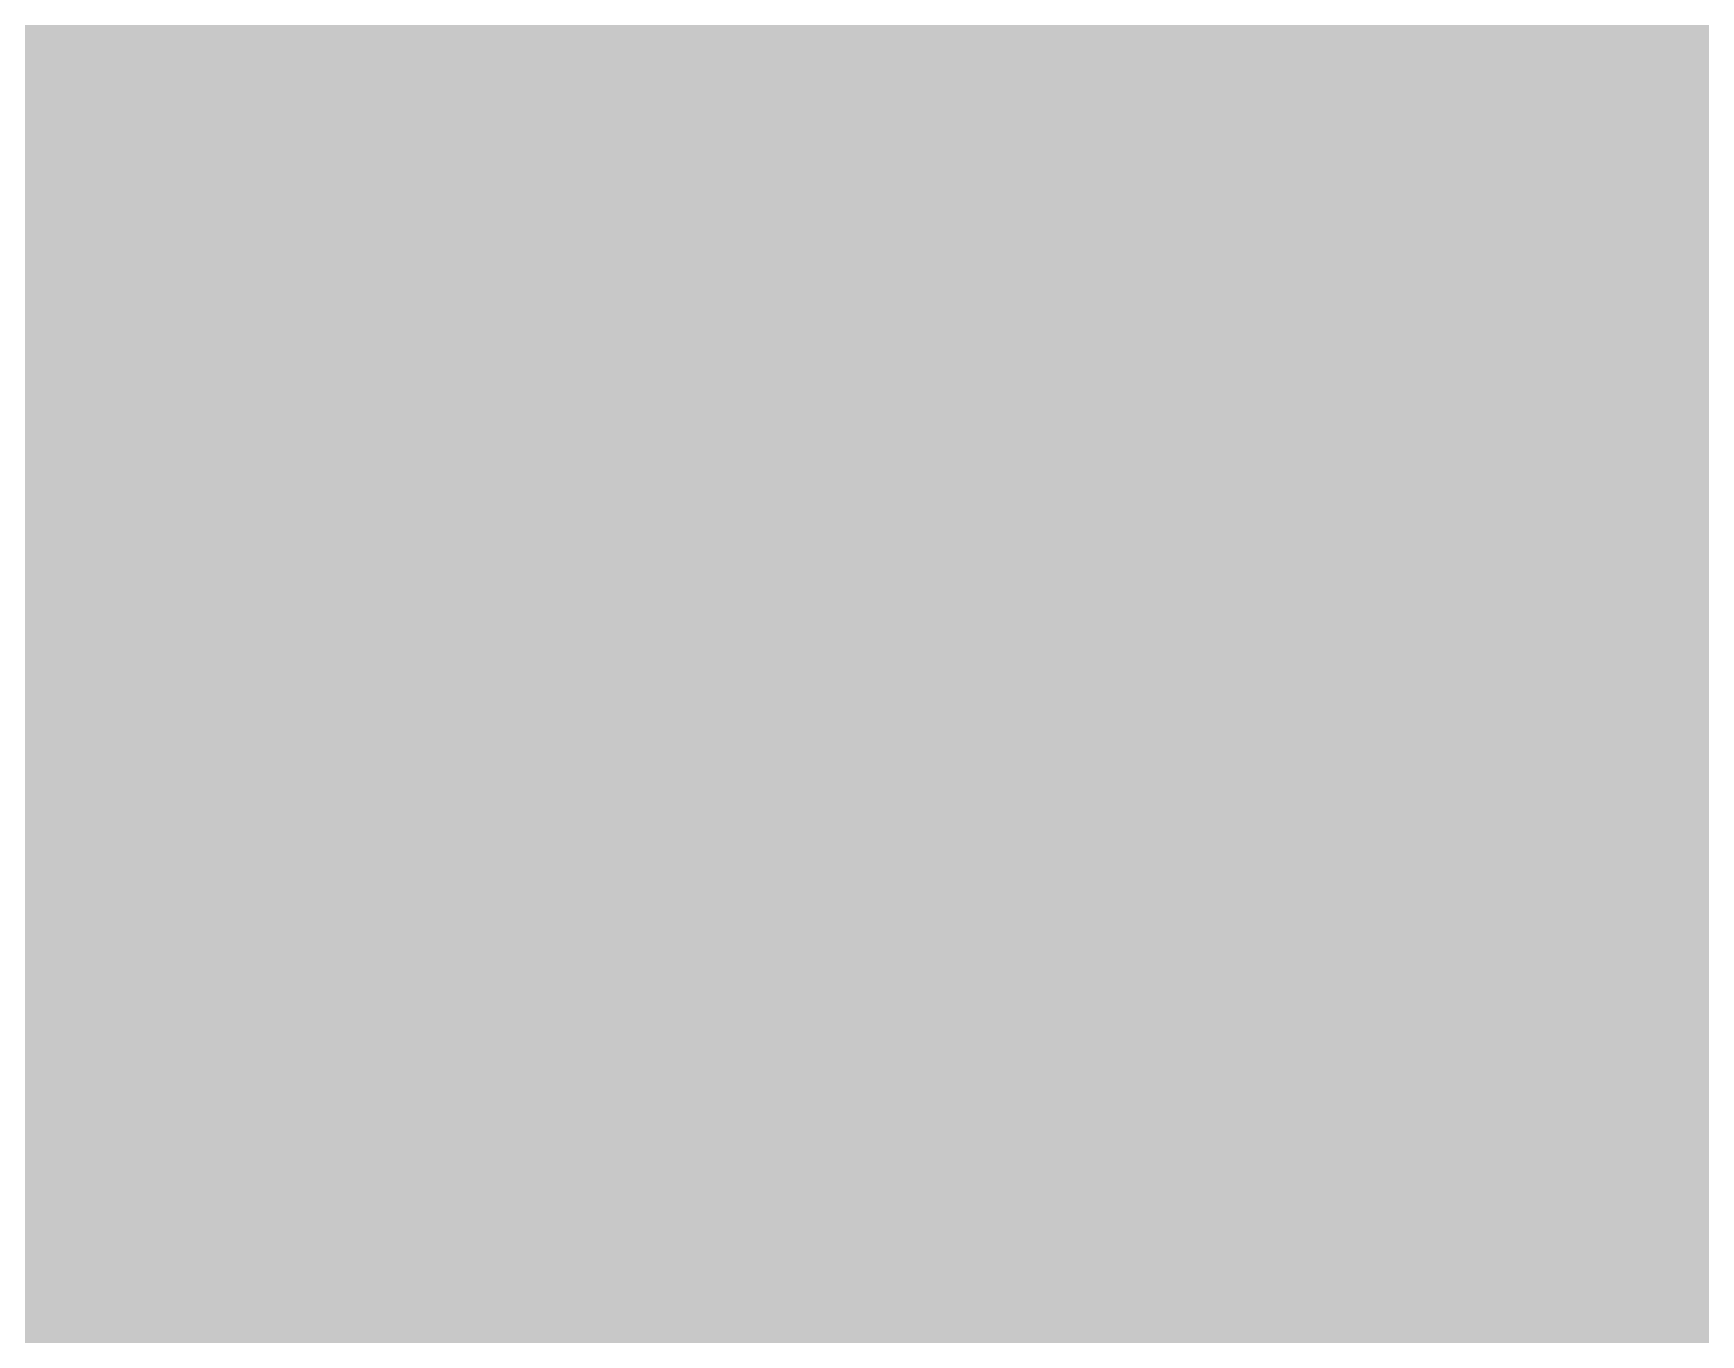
# Model space of a CAD drawing. Header units: inches. Extents: x 0 to 841, y 0 to 594.
# Drawn here: x 445.3875 to 445.6722, y 552.438 to 552.6602 of the extents above; entities that cross this region are included whole.
import ezdxf

# ---------------------------------------------------------------- set-up
doc = ezdxf.new("R2010")
doc.units = ezdxf.units.IN
doc.layers.add('Sheet', color=255, linetype='Continuous')

msp = doc.modelspace()

# ---------------------------------------------------------------- linework, layer by layer
at = {"layer": 'Sheet'}
for points in [[(445.54046, 553.03448, 0.29972, 0.29972, 0), (445.56291, 553.01202, 0.29972, 0.29972, 0), (445.58537, 552.96711, 0.29972, 0.29972, 0), (445.60783, 552.94465, 0.29972, 0.29972, 0), (445.63029, 552.92219, 0.29972, 0.29972, 0), (445.65274, 552.87727, 0.29972, 0.29972, 0), (445.6752, 552.85481, 0.29972, 0.29972, 0), (445.69766, 552.80989, 0.29972, 0.29972, 0), (445.69766, 552.78743, 0.29972, 0.29972, 0), (445.72012, 552.74251, 0.29972, 0.29972, 0), (445.72012, 552.72006, 0.29972, 0.29972, 0), (445.74258, 552.67514, 0.29972, 0.29972, 0), (445.74258, 552.65268, 0.29972, 0.29972, 0), (445.76503, 552.60776, 0.29972, 0.29972, 0), (445.76503, 552.56284, 0.29972, 0.29972, 0), (445.76503, 552.54038, 0.29972, 0.29972, 0), (445.76503, 552.49546, 0.29972, 0.29972, 0)], [(445.54046, 553.03448, 0.29972, 0.29972, 0), (445.56291, 553.01202, 0.29972, 0.29972, 0), (445.58537, 552.96711, 0.29972, 0.29972, 0), (445.60783, 552.94465, 0.29972, 0.29972, 0), (445.63029, 552.92219, 0.29972, 0.29972, 0), (445.65274, 552.87727, 0.29972, 0.29972, 0), (445.6752, 552.85481, 0.29972, 0.29972, 0), (445.69766, 552.80989, 0.29972, 0.29972, 0), (445.69766, 552.78743, 0.29972, 0.29972, 0), (445.72012, 552.74251, 0.29972, 0.29972, 0), (445.72012, 552.72006, 0.29972, 0.29972, 0), (445.74258, 552.67514, 0.29972, 0.29972, 0), (445.74258, 552.65268, 0.29972, 0.29972, 0), (445.76503, 552.60776, 0.29972, 0.29972, 0), (445.76503, 552.56284, 0.29972, 0.29972, 0), (445.76503, 552.54038, 0.29972, 0.29972, 0), (445.76503, 552.49546, 0.29972, 0.29972, 0)], [(445.54046, 553.03448, 0.29972, 0.29972, 0), (445.56291, 553.01202, 0.29972, 0.29972, 0), (445.58537, 552.96711, 0.29972, 0.29972, 0), (445.60783, 552.94465, 0.29972, 0.29972, 0), (445.63029, 552.92219, 0.29972, 0.29972, 0), (445.65274, 552.87727, 0.29972, 0.29972, 0), (445.6752, 552.85481, 0.29972, 0.29972, 0), (445.69766, 552.80989, 0.29972, 0.29972, 0), (445.69766, 552.78743, 0.29972, 0.29972, 0), (445.72012, 552.74251, 0.29972, 0.29972, 0), (445.72012, 552.72006, 0.29972, 0.29972, 0), (445.74258, 552.67514, 0.29972, 0.29972, 0), (445.74258, 552.65268, 0.29972, 0.29972, 0), (445.76503, 552.60776, 0.29972, 0.29972, 0), (445.76503, 552.56284, 0.29972, 0.29972, 0), (445.76503, 552.54038, 0.29972, 0.29972, 0), (445.76503, 552.49546, 0.29972, 0.29972, 0)], [(445.54046, 553.03448, 0.29972, 0.29972, 0), (445.56291, 553.01202, 0.29972, 0.29972, 0), (445.58537, 552.96711, 0.29972, 0.29972, 0), (445.60783, 552.94465, 0.29972, 0.29972, 0), (445.63029, 552.92219, 0.29972, 0.29972, 0), (445.65274, 552.87727, 0.29972, 0.29972, 0), (445.6752, 552.85481, 0.29972, 0.29972, 0), (445.69766, 552.80989, 0.29972, 0.29972, 0), (445.69766, 552.78743, 0.29972, 0.29972, 0), (445.72012, 552.74251, 0.29972, 0.29972, 0), (445.72012, 552.72006, 0.29972, 0.29972, 0), (445.74258, 552.67514, 0.29972, 0.29972, 0), (445.74258, 552.65268, 0.29972, 0.29972, 0), (445.76503, 552.60776, 0.29972, 0.29972, 0), (445.76503, 552.56284, 0.29972, 0.29972, 0), (445.76503, 552.54038, 0.29972, 0.29972, 0), (445.76503, 552.49546, 0.29972, 0.29972, 0)], [(445.54046, 553.03448, 0.29972, 0.29972, 0), (445.56291, 553.01202, 0.29972, 0.29972, 0), (445.58537, 552.96711, 0.29972, 0.29972, 0), (445.60783, 552.94465, 0.29972, 0.29972, 0), (445.63029, 552.92219, 0.29972, 0.29972, 0), (445.65274, 552.87727, 0.29972, 0.29972, 0), (445.6752, 552.85481, 0.29972, 0.29972, 0), (445.69766, 552.80989, 0.29972, 0.29972, 0), (445.69766, 552.78743, 0.29972, 0.29972, 0), (445.72012, 552.74251, 0.29972, 0.29972, 0), (445.72012, 552.72006, 0.29972, 0.29972, 0), (445.74258, 552.67514, 0.29972, 0.29972, 0), (445.74258, 552.65268, 0.29972, 0.29972, 0), (445.76503, 552.60776, 0.29972, 0.29972, 0), (445.76503, 552.56284, 0.29972, 0.29972, 0), (445.76503, 552.54038, 0.29972, 0.29972, 0), (445.76503, 552.49546, 0.29972, 0.29972, 0)], [(445.22605, 552.94465, 0.29972, 0.29972, 0), (445.2485, 552.92219, 0.29972, 0.29972, 0), (445.27096, 552.92219, 0.29972, 0.29972, 0), (445.29342, 552.89973, 0.29972, 0.29972, 0), (445.31588, 552.89973, 0.29972, 0.29972, 0), (445.33834, 552.87727, 0.29972, 0.29972, 0), (445.36079, 552.85481, 0.29972, 0.29972, 0), (445.36079, 552.85481, 0.29972, 0.29972, 0), (445.38325, 552.83235, 0.29972, 0.29972, 0), (445.40571, 552.80989, 0.29972, 0.29972, 0), (445.42817, 552.78743, 0.29972, 0.29972, 0), (445.42817, 552.76497, 0.29972, 0.29972, 0), (445.45062, 552.74251, 0.29972, 0.29972, 0), (445.45062, 552.72006, 0.29972, 0.29972, 0), (445.47308, 552.6976, 0.29972, 0.29972, 0), (445.47308, 552.67514, 0.29972, 0.29972, 0), (445.49554, 552.67514, 0.29972, 0.29972, 0), (445.49554, 552.63022, 0.29972, 0.29972, 0), (445.49554, 552.60776, 0.29972, 0.29972, 0), (445.518, 552.5853, 0.29972, 0.29972, 0), (445.518, 552.56284, 0.29972, 0.29972, 0), (445.518, 552.54038, 0.29972, 0.29972, 0), (445.518, 552.51792, 0.29972, 0.29972, 0), (445.518, 552.49546, 0.29972, 0.29972, 0)], [(445.22605, 552.94465, 0.29972, 0.29972, 0), (445.2485, 552.92219, 0.29972, 0.29972, 0), (445.27096, 552.92219, 0.29972, 0.29972, 0), (445.29342, 552.89973, 0.29972, 0.29972, 0), (445.31588, 552.89973, 0.29972, 0.29972, 0), (445.33834, 552.87727, 0.29972, 0.29972, 0), (445.36079, 552.85481, 0.29972, 0.29972, 0), (445.36079, 552.85481, 0.29972, 0.29972, 0), (445.38325, 552.83235, 0.29972, 0.29972, 0), (445.40571, 552.80989, 0.29972, 0.29972, 0), (445.42817, 552.78743, 0.29972, 0.29972, 0), (445.42817, 552.76497, 0.29972, 0.29972, 0), (445.45062, 552.74251, 0.29972, 0.29972, 0), (445.45062, 552.72006, 0.29972, 0.29972, 0), (445.47308, 552.6976, 0.29972, 0.29972, 0), (445.47308, 552.67514, 0.29972, 0.29972, 0), (445.49554, 552.67514, 0.29972, 0.29972, 0), (445.49554, 552.63022, 0.29972, 0.29972, 0), (445.49554, 552.60776, 0.29972, 0.29972, 0), (445.518, 552.5853, 0.29972, 0.29972, 0), (445.518, 552.56284, 0.29972, 0.29972, 0), (445.518, 552.54038, 0.29972, 0.29972, 0), (445.518, 552.51792, 0.29972, 0.29972, 0), (445.518, 552.49546, 0.29972, 0.29972, 0)], [(445.22605, 552.94465, 0.29972, 0.29972, 0), (445.2485, 552.92219, 0.29972, 0.29972, 0), (445.27096, 552.92219, 0.29972, 0.29972, 0), (445.29342, 552.89973, 0.29972, 0.29972, 0), (445.31588, 552.89973, 0.29972, 0.29972, 0), (445.33834, 552.87727, 0.29972, 0.29972, 0), (445.36079, 552.85481, 0.29972, 0.29972, 0), (445.36079, 552.85481, 0.29972, 0.29972, 0), (445.38325, 552.83235, 0.29972, 0.29972, 0), (445.40571, 552.80989, 0.29972, 0.29972, 0), (445.42817, 552.78743, 0.29972, 0.29972, 0), (445.42817, 552.76497, 0.29972, 0.29972, 0), (445.45062, 552.74251, 0.29972, 0.29972, 0), (445.45062, 552.72006, 0.29972, 0.29972, 0), (445.47308, 552.6976, 0.29972, 0.29972, 0), (445.47308, 552.67514, 0.29972, 0.29972, 0), (445.49554, 552.67514, 0.29972, 0.29972, 0), (445.49554, 552.63022, 0.29972, 0.29972, 0), (445.49554, 552.60776, 0.29972, 0.29972, 0), (445.518, 552.5853, 0.29972, 0.29972, 0), (445.518, 552.56284, 0.29972, 0.29972, 0), (445.518, 552.54038, 0.29972, 0.29972, 0), (445.518, 552.51792, 0.29972, 0.29972, 0), (445.518, 552.49546, 0.29972, 0.29972, 0)], [(445.22605, 552.94465, 0.29972, 0.29972, 0), (445.2485, 552.92219, 0.29972, 0.29972, 0), (445.27096, 552.92219, 0.29972, 0.29972, 0), (445.29342, 552.89973, 0.29972, 0.29972, 0), (445.31588, 552.89973, 0.29972, 0.29972, 0), (445.33834, 552.87727, 0.29972, 0.29972, 0), (445.36079, 552.85481, 0.29972, 0.29972, 0), (445.36079, 552.85481, 0.29972, 0.29972, 0), (445.38325, 552.83235, 0.29972, 0.29972, 0), (445.40571, 552.80989, 0.29972, 0.29972, 0), (445.42817, 552.78743, 0.29972, 0.29972, 0), (445.42817, 552.76497, 0.29972, 0.29972, 0), (445.45062, 552.74251, 0.29972, 0.29972, 0), (445.45062, 552.72006, 0.29972, 0.29972, 0), (445.47308, 552.6976, 0.29972, 0.29972, 0), (445.47308, 552.67514, 0.29972, 0.29972, 0), (445.49554, 552.67514, 0.29972, 0.29972, 0), (445.49554, 552.63022, 0.29972, 0.29972, 0), (445.49554, 552.60776, 0.29972, 0.29972, 0), (445.518, 552.5853, 0.29972, 0.29972, 0), (445.518, 552.56284, 0.29972, 0.29972, 0), (445.518, 552.54038, 0.29972, 0.29972, 0), (445.518, 552.51792, 0.29972, 0.29972, 0), (445.518, 552.49546, 0.29972, 0.29972, 0)], [(445.22605, 552.94465, 0.09906, 0.09906, 0), (445.2485, 552.92219, 0.09906, 0.09906, 0), (445.27096, 552.92219, 0.09906, 0.09906, 0), (445.29342, 552.89973, 0.09906, 0.09906, 0), (445.31588, 552.89973, 0.09906, 0.09906, 0), (445.33834, 552.87727, 0.09906, 0.09906, 0), (445.36079, 552.85481, 0.09906, 0.09906, 0), (445.36079, 552.85481, 0.09906, 0.09906, 0), (445.38325, 552.83235, 0.09906, 0.09906, 0), (445.40571, 552.80989, 0.09906, 0.09906, 0), (445.42817, 552.78743, 0.09906, 0.09906, 0), (445.42817, 552.76497, 0.09906, 0.09906, 0), (445.45062, 552.74251, 0.09906, 0.09906, 0), (445.45062, 552.72006, 0.09906, 0.09906, 0), (445.47308, 552.6976, 0.09906, 0.09906, 0), (445.47308, 552.67514, 0.09906, 0.09906, 0), (445.49554, 552.67514, 0.09906, 0.09906, 0), (445.49554, 552.63022, 0.09906, 0.09906, 0), (445.49554, 552.60776, 0.09906, 0.09906, 0), (445.518, 552.5853, 0.09906, 0.09906, 0), (445.518, 552.56284, 0.09906, 0.09906, 0), (445.518, 552.54038, 0.09906, 0.09906, 0), (445.518, 552.51792, 0.09906, 0.09906, 0), (445.518, 552.49546, 0.09906, 0.09906, 0)], [(445.22605, 552.94465, 0.09906, 0.09906, 0), (445.2485, 552.92219, 0.09906, 0.09906, 0), (445.27096, 552.92219, 0.09906, 0.09906, 0), (445.29342, 552.89973, 0.09906, 0.09906, 0), (445.31588, 552.89973, 0.09906, 0.09906, 0), (445.33834, 552.87727, 0.09906, 0.09906, 0), (445.36079, 552.85481, 0.09906, 0.09906, 0), (445.36079, 552.85481, 0.09906, 0.09906, 0), (445.38325, 552.83235, 0.09906, 0.09906, 0), (445.40571, 552.80989, 0.09906, 0.09906, 0), (445.42817, 552.78743, 0.09906, 0.09906, 0), (445.42817, 552.76497, 0.09906, 0.09906, 0), (445.45062, 552.74251, 0.09906, 0.09906, 0), (445.45062, 552.72006, 0.09906, 0.09906, 0), (445.47308, 552.6976, 0.09906, 0.09906, 0), (445.47308, 552.67514, 0.09906, 0.09906, 0), (445.49554, 552.67514, 0.09906, 0.09906, 0), (445.49554, 552.63022, 0.09906, 0.09906, 0), (445.49554, 552.60776, 0.09906, 0.09906, 0), (445.518, 552.5853, 0.09906, 0.09906, 0), (445.518, 552.56284, 0.09906, 0.09906, 0), (445.518, 552.54038, 0.09906, 0.09906, 0), (445.518, 552.51792, 0.09906, 0.09906, 0), (445.518, 552.49546, 0.09906, 0.09906, 0)], [(445.22605, 552.94465, 0.09906, 0.09906, 0), (445.2485, 552.92219, 0.09906, 0.09906, 0), (445.27096, 552.92219, 0.09906, 0.09906, 0), (445.29342, 552.89973, 0.09906, 0.09906, 0), (445.31588, 552.89973, 0.09906, 0.09906, 0), (445.33834, 552.87727, 0.09906, 0.09906, 0), (445.36079, 552.85481, 0.09906, 0.09906, 0), (445.36079, 552.85481, 0.09906, 0.09906, 0), (445.38325, 552.83235, 0.09906, 0.09906, 0), (445.40571, 552.80989, 0.09906, 0.09906, 0), (445.42817, 552.78743, 0.09906, 0.09906, 0), (445.42817, 552.76497, 0.09906, 0.09906, 0), (445.45062, 552.74251, 0.09906, 0.09906, 0), (445.45062, 552.72006, 0.09906, 0.09906, 0), (445.47308, 552.6976, 0.09906, 0.09906, 0), (445.47308, 552.67514, 0.09906, 0.09906, 0), (445.49554, 552.67514, 0.09906, 0.09906, 0), (445.49554, 552.63022, 0.09906, 0.09906, 0), (445.49554, 552.60776, 0.09906, 0.09906, 0), (445.518, 552.5853, 0.09906, 0.09906, 0), (445.518, 552.56284, 0.09906, 0.09906, 0), (445.518, 552.54038, 0.09906, 0.09906, 0), (445.518, 552.51792, 0.09906, 0.09906, 0), (445.518, 552.49546, 0.09906, 0.09906, 0)], [(445.22605, 552.94465, 0.09906, 0.09906, 0), (445.2485, 552.92219, 0.09906, 0.09906, 0), (445.27096, 552.92219, 0.09906, 0.09906, 0), (445.29342, 552.89973, 0.09906, 0.09906, 0), (445.31588, 552.89973, 0.09906, 0.09906, 0), (445.33834, 552.87727, 0.09906, 0.09906, 0), (445.36079, 552.85481, 0.09906, 0.09906, 0), (445.36079, 552.85481, 0.09906, 0.09906, 0), (445.38325, 552.83235, 0.09906, 0.09906, 0), (445.40571, 552.80989, 0.09906, 0.09906, 0), (445.42817, 552.78743, 0.09906, 0.09906, 0), (445.42817, 552.76497, 0.09906, 0.09906, 0), (445.45062, 552.74251, 0.09906, 0.09906, 0), (445.45062, 552.72006, 0.09906, 0.09906, 0), (445.47308, 552.6976, 0.09906, 0.09906, 0), (445.47308, 552.67514, 0.09906, 0.09906, 0), (445.49554, 552.67514, 0.09906, 0.09906, 0), (445.49554, 552.63022, 0.09906, 0.09906, 0), (445.49554, 552.60776, 0.09906, 0.09906, 0), (445.518, 552.5853, 0.09906, 0.09906, 0), (445.518, 552.56284, 0.09906, 0.09906, 0), (445.518, 552.54038, 0.09906, 0.09906, 0), (445.518, 552.51792, 0.09906, 0.09906, 0), (445.518, 552.49546, 0.09906, 0.09906, 0)], [(452.50238, 552.49546, 0.7493, 0.7493, 0), (445.00147, 552.49546, 0.7493, 0.7493, 0)], [(445.518, 552.49546, 0.29972, 0.29972, 0), (445.518, 552.473, 0.29972, 0.29972, 0), (445.518, 552.45055, 0.29972, 0.29972, 0), (445.518, 552.40563, 0.29972, 0.29972, 0), (445.518, 552.38317, 0.29972, 0.29972, 0), (445.49554, 552.36071, 0.29972, 0.29972, 0), (445.49554, 552.33825, 0.29972, 0.29972, 0), (445.49554, 552.31579, 0.29972, 0.29972, 0), (445.47308, 552.29333, 0.29972, 0.29972, 0), (445.47308, 552.27087, 0.29972, 0.29972, 0)], [(445.518, 552.49546, 0.29972, 0.29972, 0), (445.518, 552.473, 0.29972, 0.29972, 0), (445.518, 552.45055, 0.29972, 0.29972, 0), (445.518, 552.40563, 0.29972, 0.29972, 0), (445.518, 552.38317, 0.29972, 0.29972, 0), (445.49554, 552.36071, 0.29972, 0.29972, 0), (445.49554, 552.33825, 0.29972, 0.29972, 0), (445.49554, 552.31579, 0.29972, 0.29972, 0), (445.47308, 552.29333, 0.29972, 0.29972, 0), (445.47308, 552.27087, 0.29972, 0.29972, 0)], [(445.518, 552.49546, 0.29972, 0.29972, 0), (445.518, 552.473, 0.29972, 0.29972, 0), (445.518, 552.45055, 0.29972, 0.29972, 0), (445.518, 552.40563, 0.29972, 0.29972, 0), (445.518, 552.38317, 0.29972, 0.29972, 0), (445.49554, 552.36071, 0.29972, 0.29972, 0), (445.49554, 552.33825, 0.29972, 0.29972, 0), (445.49554, 552.31579, 0.29972, 0.29972, 0), (445.47308, 552.29333, 0.29972, 0.29972, 0), (445.47308, 552.27087, 0.29972, 0.29972, 0)], [(445.518, 552.49546, 0.29972, 0.29972, 0), (445.518, 552.473, 0.29972, 0.29972, 0), (445.518, 552.45055, 0.29972, 0.29972, 0), (445.518, 552.40563, 0.29972, 0.29972, 0), (445.518, 552.38317, 0.29972, 0.29972, 0), (445.49554, 552.36071, 0.29972, 0.29972, 0), (445.49554, 552.33825, 0.29972, 0.29972, 0), (445.49554, 552.31579, 0.29972, 0.29972, 0), (445.47308, 552.29333, 0.29972, 0.29972, 0), (445.47308, 552.27087, 0.29972, 0.29972, 0)], [(445.76503, 552.49546, 0.29972, 0.29972, 0), (445.76503, 552.45055, 0.29972, 0.29972, 0), (445.76503, 552.40563, 0.29972, 0.29972, 0), (445.76503, 552.38317, 0.29972, 0.29972, 0), (445.74258, 552.33825, 0.29972, 0.29972, 0), (445.74258, 552.29333, 0.29972, 0.29972, 0), (445.72012, 552.27087, 0.29972, 0.29972, 0), (445.72012, 552.22595, 0.29972, 0.29972, 0), (445.69766, 552.20349, 0.29972, 0.29972, 0), (445.69766, 552.15858, 0.29972, 0.29972, 0), (445.6752, 552.13612, 0.29972, 0.29972, 0), (445.65274, 552.0912, 0.29972, 0.29972, 0), (445.63029, 552.06874, 0.29972, 0.29972, 0), (445.60783, 552.04628, 0.29972, 0.29972, 0), (445.58537, 552.00136, 0.29972, 0.29972, 0), (445.56291, 551.9789, 0.29972, 0.29972, 0), (445.54046, 551.95644, 0.29972, 0.29972, 0), (445.518, 551.93398, 0.29972, 0.29972, 0)], [(445.76503, 552.49546, 0.29972, 0.29972, 0), (445.76503, 552.45055, 0.29972, 0.29972, 0), (445.76503, 552.40563, 0.29972, 0.29972, 0), (445.76503, 552.38317, 0.29972, 0.29972, 0), (445.74258, 552.33825, 0.29972, 0.29972, 0), (445.74258, 552.29333, 0.29972, 0.29972, 0), (445.72012, 552.27087, 0.29972, 0.29972, 0), (445.72012, 552.22595, 0.29972, 0.29972, 0), (445.69766, 552.20349, 0.29972, 0.29972, 0), (445.69766, 552.15858, 0.29972, 0.29972, 0), (445.6752, 552.13612, 0.29972, 0.29972, 0), (445.65274, 552.0912, 0.29972, 0.29972, 0), (445.63029, 552.06874, 0.29972, 0.29972, 0), (445.60783, 552.04628, 0.29972, 0.29972, 0), (445.58537, 552.00136, 0.29972, 0.29972, 0), (445.56291, 551.9789, 0.29972, 0.29972, 0), (445.54046, 551.95644, 0.29972, 0.29972, 0), (445.518, 551.93398, 0.29972, 0.29972, 0)], [(445.76503, 552.49546, 0.29972, 0.29972, 0), (445.76503, 552.45055, 0.29972, 0.29972, 0), (445.76503, 552.40563, 0.29972, 0.29972, 0), (445.76503, 552.38317, 0.29972, 0.29972, 0), (445.74258, 552.33825, 0.29972, 0.29972, 0), (445.74258, 552.29333, 0.29972, 0.29972, 0), (445.72012, 552.27087, 0.29972, 0.29972, 0), (445.72012, 552.22595, 0.29972, 0.29972, 0), (445.69766, 552.20349, 0.29972, 0.29972, 0), (445.69766, 552.15858, 0.29972, 0.29972, 0), (445.6752, 552.13612, 0.29972, 0.29972, 0), (445.65274, 552.0912, 0.29972, 0.29972, 0), (445.63029, 552.06874, 0.29972, 0.29972, 0), (445.60783, 552.04628, 0.29972, 0.29972, 0), (445.58537, 552.00136, 0.29972, 0.29972, 0), (445.56291, 551.9789, 0.29972, 0.29972, 0), (445.54046, 551.95644, 0.29972, 0.29972, 0), (445.518, 551.93398, 0.29972, 0.29972, 0)], [(445.76503, 552.49546, 0.29972, 0.29972, 0), (445.76503, 552.45055, 0.29972, 0.29972, 0), (445.76503, 552.40563, 0.29972, 0.29972, 0), (445.76503, 552.38317, 0.29972, 0.29972, 0), (445.74258, 552.33825, 0.29972, 0.29972, 0), (445.74258, 552.29333, 0.29972, 0.29972, 0), (445.72012, 552.27087, 0.29972, 0.29972, 0), (445.72012, 552.22595, 0.29972, 0.29972, 0), (445.69766, 552.20349, 0.29972, 0.29972, 0), (445.69766, 552.15858, 0.29972, 0.29972, 0), (445.6752, 552.13612, 0.29972, 0.29972, 0), (445.65274, 552.0912, 0.29972, 0.29972, 0), (445.63029, 552.06874, 0.29972, 0.29972, 0), (445.60783, 552.04628, 0.29972, 0.29972, 0), (445.58537, 552.00136, 0.29972, 0.29972, 0), (445.56291, 551.9789, 0.29972, 0.29972, 0), (445.54046, 551.95644, 0.29972, 0.29972, 0), (445.518, 551.93398, 0.29972, 0.29972, 0)], [(445.76503, 552.49546, 0.29972, 0.29972, 0), (445.76503, 552.45055, 0.29972, 0.29972, 0), (445.76503, 552.40563, 0.29972, 0.29972, 0), (445.76503, 552.38317, 0.29972, 0.29972, 0), (445.74258, 552.33825, 0.29972, 0.29972, 0), (445.74258, 552.29333, 0.29972, 0.29972, 0), (445.72012, 552.27087, 0.29972, 0.29972, 0), (445.72012, 552.22595, 0.29972, 0.29972, 0), (445.69766, 552.20349, 0.29972, 0.29972, 0), (445.69766, 552.15858, 0.29972, 0.29972, 0), (445.6752, 552.13612, 0.29972, 0.29972, 0), (445.65274, 552.0912, 0.29972, 0.29972, 0), (445.63029, 552.06874, 0.29972, 0.29972, 0), (445.60783, 552.04628, 0.29972, 0.29972, 0), (445.58537, 552.00136, 0.29972, 0.29972, 0), (445.56291, 551.9789, 0.29972, 0.29972, 0), (445.54046, 551.95644, 0.29972, 0.29972, 0), (445.518, 551.93398, 0.29972, 0.29972, 0)], [(445.518, 552.49546, 0.29972, 0.29972, 0), (445.518, 552.49546, 0.29972, 0.29972, 0), (445.518, 552.49546, 0.29972, 0.29972, 0), (445.518, 552.49546, 0.29972, 0.29972, 0), (445.518, 552.49546, 0.29972, 0.29972, 0), (445.518, 552.49546, 0.29972, 0.29972, 0), (445.518, 552.49546, 0.29972, 0.29972, 0), (445.518, 552.49546, 0.29972, 0.29972, 0), (445.518, 552.49546, 0.29972, 0.29972, 0), (445.518, 552.49546, 0.29972, 0.29972, 0), (445.518, 552.49546, 0.29972, 0.29972, 0), (445.518, 552.49546, 0.29972, 0.29972, 0), (445.518, 552.49546, 0.29972, 0.29972, 0), (445.518, 552.49546, 0.29972, 0.29972, 0), (445.518, 552.49546, 0.29972, 0.29972, 0), (445.518, 552.49546, 0.29972, 0.29972, 0), (445.518, 552.49546, 0.29972, 0.29972, 0), (445.518, 552.49546, 0.29972, 0.29972, 0), (445.518, 552.49546, 0.29972, 0.29972, 0), (445.518, 552.49546, 0.29972, 0.29972, 0), (445.518, 552.49546, 0.29972, 0.29972, 0), (445.518, 552.49546, 0.29972, 0.29972, 0), (445.518, 552.49546, 0.29972, 0.29972, 0), (445.518, 552.49546, 0.29972, 0.29972, 0), (445.518, 552.49546, 0.29972, 0.29972, 0), (445.518, 552.49546, 0.29972, 0.29972, 0), (445.518, 552.49546, 0.29972, 0.29972, 0), (445.518, 552.49546, 0.29972, 0.29972, 0), (445.518, 552.49546, 0.29972, 0.29972, 0), (445.518, 552.49546, 0.29972, 0.29972, 0), (445.518, 552.49546, 0.29972, 0.29972, 0), (445.518, 552.49546, 0.29972, 0.29972, 0), (445.518, 552.49546, 0.29972, 0.29972, 0)], [(445.518, 552.49546, 0.29972, 0.29972, 0), (445.518, 552.49546, 0.29972, 0.29972, 0)], [(445.518, 552.49546, 0.29972, 0.29972, 0), (445.518, 552.49546, 0.29972, 0.29972, 0), (445.518, 552.49546, 0.29972, 0.29972, 0), (445.518, 552.49546, 0.29972, 0.29972, 0), (445.518, 552.49546, 0.29972, 0.29972, 0), (445.518, 552.49546, 0.29972, 0.29972, 0), (445.518, 552.49546, 0.29972, 0.29972, 0), (445.518, 552.49546, 0.29972, 0.29972, 0), (445.518, 552.49546, 0.29972, 0.29972, 0), (445.518, 552.49546, 0.29972, 0.29972, 0), (445.518, 552.49546, 0.29972, 0.29972, 0), (445.518, 552.49546, 0.29972, 0.29972, 0), (445.518, 552.49546, 0.29972, 0.29972, 0), (445.518, 552.49546, 0.29972, 0.29972, 0), (445.518, 552.49546, 0.29972, 0.29972, 0), (445.518, 552.49546, 0.29972, 0.29972, 0), (445.518, 552.49546, 0.29972, 0.29972, 0), (445.518, 552.49546, 0.29972, 0.29972, 0), (445.518, 552.49546, 0.29972, 0.29972, 0), (445.518, 552.49546, 0.29972, 0.29972, 0), (445.518, 552.49546, 0.29972, 0.29972, 0), (445.518, 552.49546, 0.29972, 0.29972, 0), (445.518, 552.49546, 0.29972, 0.29972, 0), (445.518, 552.49546, 0.29972, 0.29972, 0), (445.518, 552.49546, 0.29972, 0.29972, 0), (445.518, 552.49546, 0.29972, 0.29972, 0), (445.518, 552.49546, 0.29972, 0.29972, 0), (445.518, 552.49546, 0.29972, 0.29972, 0), (445.518, 552.49546, 0.29972, 0.29972, 0), (445.518, 552.49546, 0.29972, 0.29972, 0), (445.518, 552.49546, 0.29972, 0.29972, 0), (445.518, 552.49546, 0.29972, 0.29972, 0), (445.518, 552.49546, 0.29972, 0.29972, 0)], [(445.518, 552.49546, 0.29972, 0.29972, 0), (445.518, 552.49546, 0.29972, 0.29972, 0)], [(445.518, 552.49546, 0.29972, 0.29972, 0), (445.518, 552.49546, 0.29972, 0.29972, 0), (445.518, 552.49546, 0.29972, 0.29972, 0), (445.518, 552.49546, 0.29972, 0.29972, 0), (445.518, 552.49546, 0.29972, 0.29972, 0), (445.518, 552.49546, 0.29972, 0.29972, 0), (445.518, 552.49546, 0.29972, 0.29972, 0), (445.518, 552.49546, 0.29972, 0.29972, 0), (445.518, 552.49546, 0.29972, 0.29972, 0), (445.518, 552.49546, 0.29972, 0.29972, 0), (445.518, 552.49546, 0.29972, 0.29972, 0), (445.518, 552.49546, 0.29972, 0.29972, 0), (445.518, 552.49546, 0.29972, 0.29972, 0), (445.518, 552.49546, 0.29972, 0.29972, 0), (445.518, 552.49546, 0.29972, 0.29972, 0), (445.518, 552.49546, 0.29972, 0.29972, 0), (445.518, 552.49546, 0.29972, 0.29972, 0), (445.518, 552.49546, 0.29972, 0.29972, 0), (445.518, 552.49546, 0.29972, 0.29972, 0), (445.518, 552.49546, 0.29972, 0.29972, 0), (445.518, 552.49546, 0.29972, 0.29972, 0), (445.518, 552.49546, 0.29972, 0.29972, 0), (445.518, 552.49546, 0.29972, 0.29972, 0), (445.518, 552.49546, 0.29972, 0.29972, 0), (445.518, 552.49546, 0.29972, 0.29972, 0), (445.518, 552.49546, 0.29972, 0.29972, 0), (445.518, 552.49546, 0.29972, 0.29972, 0), (445.518, 552.49546, 0.29972, 0.29972, 0), (445.518, 552.49546, 0.29972, 0.29972, 0), (445.518, 552.49546, 0.29972, 0.29972, 0), (445.518, 552.49546, 0.29972, 0.29972, 0), (445.518, 552.49546, 0.29972, 0.29972, 0), (445.518, 552.49546, 0.29972, 0.29972, 0)], [(445.518, 552.49546, 0.29972, 0.29972, 0), (445.518, 552.49546, 0.29972, 0.29972, 0)], [(445.518, 552.49546, 0.29972, 0.29972, 0), (445.518, 552.49546, 0.29972, 0.29972, 0), (445.518, 552.49546, 0.29972, 0.29972, 0), (445.518, 552.49546, 0.29972, 0.29972, 0), (445.518, 552.49546, 0.29972, 0.29972, 0), (445.518, 552.49546, 0.29972, 0.29972, 0), (445.518, 552.49546, 0.29972, 0.29972, 0), (445.518, 552.49546, 0.29972, 0.29972, 0), (445.518, 552.49546, 0.29972, 0.29972, 0), (445.518, 552.49546, 0.29972, 0.29972, 0), (445.518, 552.49546, 0.29972, 0.29972, 0), (445.518, 552.49546, 0.29972, 0.29972, 0), (445.518, 552.49546, 0.29972, 0.29972, 0), (445.518, 552.49546, 0.29972, 0.29972, 0), (445.518, 552.49546, 0.29972, 0.29972, 0), (445.518, 552.49546, 0.29972, 0.29972, 0), (445.518, 552.49546, 0.29972, 0.29972, 0), (445.518, 552.49546, 0.29972, 0.29972, 0), (445.518, 552.49546, 0.29972, 0.29972, 0), (445.518, 552.49546, 0.29972, 0.29972, 0), (445.518, 552.49546, 0.29972, 0.29972, 0), (445.518, 552.49546, 0.29972, 0.29972, 0), (445.518, 552.49546, 0.29972, 0.29972, 0), (445.518, 552.49546, 0.29972, 0.29972, 0), (445.518, 552.49546, 0.29972, 0.29972, 0), (445.518, 552.49546, 0.29972, 0.29972, 0), (445.518, 552.49546, 0.29972, 0.29972, 0), (445.518, 552.49546, 0.29972, 0.29972, 0), (445.518, 552.49546, 0.29972, 0.29972, 0), (445.518, 552.49546, 0.29972, 0.29972, 0), (445.518, 552.49546, 0.29972, 0.29972, 0), (445.518, 552.49546, 0.29972, 0.29972, 0), (445.518, 552.49546, 0.29972, 0.29972, 0)], [(445.518, 552.49546, 0.29972, 0.29972, 0), (445.518, 552.49546, 0.29972, 0.29972, 0)], [(445.76503, 552.49546, 0.29972, 0.29972, 0), (445.76503, 552.49546, 0.29972, 0.29972, 0), (445.76503, 552.49546, 0.29972, 0.29972, 0), (445.76503, 552.49546, 0.29972, 0.29972, 0), (445.76503, 552.49546, 0.29972, 0.29972, 0), (445.76503, 552.49546, 0.29972, 0.29972, 0), (445.76503, 552.49546, 0.29972, 0.29972, 0), (445.76503, 552.49546, 0.29972, 0.29972, 0), (445.76503, 552.49546, 0.29972, 0.29972, 0), (445.76503, 552.49546, 0.29972, 0.29972, 0), (445.76503, 552.49546, 0.29972, 0.29972, 0), (445.76503, 552.49546, 0.29972, 0.29972, 0), (445.76503, 552.49546, 0.29972, 0.29972, 0), (445.76503, 552.49546, 0.29972, 0.29972, 0), (445.76503, 552.49546, 0.29972, 0.29972, 0), (445.76503, 552.49546, 0.29972, 0.29972, 0), (445.76503, 552.49546, 0.29972, 0.29972, 0), (445.76503, 552.49546, 0.29972, 0.29972, 0), (445.76503, 552.49546, 0.29972, 0.29972, 0), (445.76503, 552.49546, 0.29972, 0.29972, 0), (445.76503, 552.49546, 0.29972, 0.29972, 0), (445.76503, 552.49546, 0.29972, 0.29972, 0), (445.76503, 552.49546, 0.29972, 0.29972, 0), (445.76503, 552.49546, 0.29972, 0.29972, 0), (445.76503, 552.49546, 0.29972, 0.29972, 0), (445.76503, 552.49546, 0.29972, 0.29972, 0), (445.76503, 552.49546, 0.29972, 0.29972, 0), (445.76503, 552.49546, 0.29972, 0.29972, 0), (445.76503, 552.49546, 0.29972, 0.29972, 0), (445.76503, 552.49546, 0.29972, 0.29972, 0), (445.76503, 552.49546, 0.29972, 0.29972, 0), (445.76503, 552.49546, 0.29972, 0.29972, 0), (445.76503, 552.49546, 0.29972, 0.29972, 0)], [(445.76503, 552.49546, 0.29972, 0.29972, 0), (445.76503, 552.49546, 0.29972, 0.29972, 0)], [(445.76503, 552.49546, 0.29972, 0.29972, 0), (445.76503, 552.49546, 0.29972, 0.29972, 0), (445.76503, 552.49546, 0.29972, 0.29972, 0), (445.76503, 552.49546, 0.29972, 0.29972, 0), (445.76503, 552.49546, 0.29972, 0.29972, 0), (445.76503, 552.49546, 0.29972, 0.29972, 0), (445.76503, 552.49546, 0.29972, 0.29972, 0), (445.76503, 552.49546, 0.29972, 0.29972, 0), (445.76503, 552.49546, 0.29972, 0.29972, 0), (445.76503, 552.49546, 0.29972, 0.29972, 0), (445.76503, 552.49546, 0.29972, 0.29972, 0), (445.76503, 552.49546, 0.29972, 0.29972, 0), (445.76503, 552.49546, 0.29972, 0.29972, 0), (445.76503, 552.49546, 0.29972, 0.29972, 0), (445.76503, 552.49546, 0.29972, 0.29972, 0), (445.76503, 552.49546, 0.29972, 0.29972, 0), (445.76503, 552.49546, 0.29972, 0.29972, 0), (445.76503, 552.49546, 0.29972, 0.29972, 0), (445.76503, 552.49546, 0.29972, 0.29972, 0), (445.76503, 552.49546, 0.29972, 0.29972, 0), (445.76503, 552.49546, 0.29972, 0.29972, 0), (445.76503, 552.49546, 0.29972, 0.29972, 0), (445.76503, 552.49546, 0.29972, 0.29972, 0), (445.76503, 552.49546, 0.29972, 0.29972, 0), (445.76503, 552.49546, 0.29972, 0.29972, 0), (445.76503, 552.49546, 0.29972, 0.29972, 0), (445.76503, 552.49546, 0.29972, 0.29972, 0), (445.76503, 552.49546, 0.29972, 0.29972, 0), (445.76503, 552.49546, 0.29972, 0.29972, 0), (445.76503, 552.49546, 0.29972, 0.29972, 0), (445.76503, 552.49546, 0.29972, 0.29972, 0), (445.76503, 552.49546, 0.29972, 0.29972, 0), (445.76503, 552.49546, 0.29972, 0.29972, 0)], [(445.76503, 552.49546, 0.29972, 0.29972, 0), (445.76503, 552.49546, 0.29972, 0.29972, 0)], [(445.76503, 552.49546, 0.29972, 0.29972, 0), (445.76503, 552.49546, 0.29972, 0.29972, 0), (445.76503, 552.49546, 0.29972, 0.29972, 0), (445.76503, 552.49546, 0.29972, 0.29972, 0), (445.76503, 552.49546, 0.29972, 0.29972, 0), (445.76503, 552.49546, 0.29972, 0.29972, 0), (445.76503, 552.49546, 0.29972, 0.29972, 0), (445.76503, 552.49546, 0.29972, 0.29972, 0), (445.76503, 552.49546, 0.29972, 0.29972, 0), (445.76503, 552.49546, 0.29972, 0.29972, 0), (445.76503, 552.49546, 0.29972, 0.29972, 0), (445.76503, 552.49546, 0.29972, 0.29972, 0), (445.76503, 552.49546, 0.29972, 0.29972, 0), (445.76503, 552.49546, 0.29972, 0.29972, 0), (445.76503, 552.49546, 0.29972, 0.29972, 0), (445.76503, 552.49546, 0.29972, 0.29972, 0), (445.76503, 552.49546, 0.29972, 0.29972, 0), (445.76503, 552.49546, 0.29972, 0.29972, 0), (445.76503, 552.49546, 0.29972, 0.29972, 0), (445.76503, 552.49546, 0.29972, 0.29972, 0), (445.76503, 552.49546, 0.29972, 0.29972, 0), (445.76503, 552.49546, 0.29972, 0.29972, 0), (445.76503, 552.49546, 0.29972, 0.29972, 0), (445.76503, 552.49546, 0.29972, 0.29972, 0), (445.76503, 552.49546, 0.29972, 0.29972, 0), (445.76503, 552.49546, 0.29972, 0.29972, 0), (445.76503, 552.49546, 0.29972, 0.29972, 0), (445.76503, 552.49546, 0.29972, 0.29972, 0), (445.76503, 552.49546, 0.29972, 0.29972, 0), (445.76503, 552.49546, 0.29972, 0.29972, 0), (445.76503, 552.49546, 0.29972, 0.29972, 0), (445.76503, 552.49546, 0.29972, 0.29972, 0), (445.76503, 552.49546, 0.29972, 0.29972, 0)], [(445.76503, 552.49546, 0.29972, 0.29972, 0), (445.76503, 552.49546, 0.29972, 0.29972, 0)], [(445.76503, 552.49546, 0.29972, 0.29972, 0), (445.76503, 552.49546, 0.29972, 0.29972, 0), (445.76503, 552.49546, 0.29972, 0.29972, 0), (445.76503, 552.49546, 0.29972, 0.29972, 0), (445.76503, 552.49546, 0.29972, 0.29972, 0), (445.76503, 552.49546, 0.29972, 0.29972, 0), (445.76503, 552.49546, 0.29972, 0.29972, 0), (445.76503, 552.49546, 0.29972, 0.29972, 0), (445.76503, 552.49546, 0.29972, 0.29972, 0), (445.76503, 552.49546, 0.29972, 0.29972, 0), (445.76503, 552.49546, 0.29972, 0.29972, 0), (445.76503, 552.49546, 0.29972, 0.29972, 0), (445.76503, 552.49546, 0.29972, 0.29972, 0), (445.76503, 552.49546, 0.29972, 0.29972, 0), (445.76503, 552.49546, 0.29972, 0.29972, 0), (445.76503, 552.49546, 0.29972, 0.29972, 0), (445.76503, 552.49546, 0.29972, 0.29972, 0), (445.76503, 552.49546, 0.29972, 0.29972, 0), (445.76503, 552.49546, 0.29972, 0.29972, 0), (445.76503, 552.49546, 0.29972, 0.29972, 0), (445.76503, 552.49546, 0.29972, 0.29972, 0), (445.76503, 552.49546, 0.29972, 0.29972, 0), (445.76503, 552.49546, 0.29972, 0.29972, 0), (445.76503, 552.49546, 0.29972, 0.29972, 0), (445.76503, 552.49546, 0.29972, 0.29972, 0), (445.76503, 552.49546, 0.29972, 0.29972, 0), (445.76503, 552.49546, 0.29972, 0.29972, 0), (445.76503, 552.49546, 0.29972, 0.29972, 0), (445.76503, 552.49546, 0.29972, 0.29972, 0), (445.76503, 552.49546, 0.29972, 0.29972, 0), (445.76503, 552.49546, 0.29972, 0.29972, 0), (445.76503, 552.49546, 0.29972, 0.29972, 0), (445.76503, 552.49546, 0.29972, 0.29972, 0)], [(445.76503, 552.49546, 0.29972, 0.29972, 0), (445.76503, 552.49546, 0.29972, 0.29972, 0)], [(445.76503, 552.49546, 0.29972, 0.29972, 0), (445.76503, 552.49546, 0.29972, 0.29972, 0), (445.76503, 552.49546, 0.29972, 0.29972, 0), (445.76503, 552.49546, 0.29972, 0.29972, 0), (445.76503, 552.49546, 0.29972, 0.29972, 0), (445.76503, 552.49546, 0.29972, 0.29972, 0), (445.76503, 552.49546, 0.29972, 0.29972, 0), (445.76503, 552.49546, 0.29972, 0.29972, 0), (445.76503, 552.49546, 0.29972, 0.29972, 0), (445.76503, 552.49546, 0.29972, 0.29972, 0), (445.76503, 552.49546, 0.29972, 0.29972, 0), (445.76503, 552.49546, 0.29972, 0.29972, 0), (445.76503, 552.49546, 0.29972, 0.29972, 0), (445.76503, 552.49546, 0.29972, 0.29972, 0), (445.76503, 552.49546, 0.29972, 0.29972, 0), (445.76503, 552.49546, 0.29972, 0.29972, 0), (445.76503, 552.49546, 0.29972, 0.29972, 0), (445.76503, 552.49546, 0.29972, 0.29972, 0), (445.76503, 552.49546, 0.29972, 0.29972, 0), (445.76503, 552.49546, 0.29972, 0.29972, 0), (445.76503, 552.49546, 0.29972, 0.29972, 0), (445.76503, 552.49546, 0.29972, 0.29972, 0), (445.76503, 552.49546, 0.29972, 0.29972, 0), (445.76503, 552.49546, 0.29972, 0.29972, 0), (445.76503, 552.49546, 0.29972, 0.29972, 0), (445.76503, 552.49546, 0.29972, 0.29972, 0), (445.76503, 552.49546, 0.29972, 0.29972, 0), (445.76503, 552.49546, 0.29972, 0.29972, 0), (445.76503, 552.49546, 0.29972, 0.29972, 0), (445.76503, 552.49546, 0.29972, 0.29972, 0), (445.76503, 552.49546, 0.29972, 0.29972, 0), (445.76503, 552.49546, 0.29972, 0.29972, 0), (445.76503, 552.49546, 0.29972, 0.29972, 0)], [(445.76503, 552.49546, 0.29972, 0.29972, 0), (445.76503, 552.49546, 0.29972, 0.29972, 0)], [(445.518, 552.49546, 0.09906, 0.09906, 0), (445.518, 552.473, 0.09906, 0.09906, 0), (445.518, 552.45055, 0.09906, 0.09906, 0), (445.518, 552.40563, 0.09906, 0.09906, 0), (445.518, 552.38317, 0.09906, 0.09906, 0), (445.49554, 552.36071, 0.09906, 0.09906, 0), (445.49554, 552.33825, 0.09906, 0.09906, 0), (445.49554, 552.31579, 0.09906, 0.09906, 0), (445.47308, 552.29333, 0.09906, 0.09906, 0), (445.47308, 552.27087, 0.09906, 0.09906, 0), (445.45062, 552.24841, 0.09906, 0.09906, 0), (445.45062, 552.22595, 0.09906, 0.09906, 0), (445.42817, 552.20349, 0.09906, 0.09906, 0), (445.42817, 552.18104, 0.09906, 0.09906, 0), (445.40571, 552.15858, 0.09906, 0.09906, 0), (445.38325, 552.13612, 0.09906, 0.09906, 0), (445.36079, 552.13612, 0.09906, 0.09906, 0), (445.36079, 552.11366, 0.09906, 0.09906, 0), (445.33834, 552.0912, 0.09906, 0.09906, 0), (445.31588, 552.06874, 0.09906, 0.09906, 0), (445.29342, 552.06874, 0.09906, 0.09906, 0), (445.27096, 552.04628, 0.09906, 0.09906, 0), (445.2485, 552.04628, 0.09906, 0.09906, 0), (445.22605, 552.02382, 0.09906, 0.09906, 0)], [(445.518, 552.49546, 0.09906, 0.09906, 0), (445.518, 552.473, 0.09906, 0.09906, 0), (445.518, 552.45055, 0.09906, 0.09906, 0), (445.518, 552.40563, 0.09906, 0.09906, 0), (445.518, 552.38317, 0.09906, 0.09906, 0), (445.49554, 552.36071, 0.09906, 0.09906, 0), (445.49554, 552.33825, 0.09906, 0.09906, 0), (445.49554, 552.31579, 0.09906, 0.09906, 0), (445.47308, 552.29333, 0.09906, 0.09906, 0), (445.47308, 552.27087, 0.09906, 0.09906, 0), (445.45062, 552.24841, 0.09906, 0.09906, 0), (445.45062, 552.22595, 0.09906, 0.09906, 0), (445.42817, 552.20349, 0.09906, 0.09906, 0), (445.42817, 552.18104, 0.09906, 0.09906, 0), (445.40571, 552.15858, 0.09906, 0.09906, 0), (445.38325, 552.13612, 0.09906, 0.09906, 0), (445.36079, 552.13612, 0.09906, 0.09906, 0), (445.36079, 552.11366, 0.09906, 0.09906, 0), (445.33834, 552.0912, 0.09906, 0.09906, 0), (445.31588, 552.06874, 0.09906, 0.09906, 0), (445.29342, 552.06874, 0.09906, 0.09906, 0), (445.27096, 552.04628, 0.09906, 0.09906, 0), (445.2485, 552.04628, 0.09906, 0.09906, 0), (445.22605, 552.02382, 0.09906, 0.09906, 0)], [(445.518, 552.49546, 0.09906, 0.09906, 0), (445.518, 552.473, 0.09906, 0.09906, 0), (445.518, 552.45055, 0.09906, 0.09906, 0), (445.518, 552.40563, 0.09906, 0.09906, 0), (445.518, 552.38317, 0.09906, 0.09906, 0), (445.49554, 552.36071, 0.09906, 0.09906, 0), (445.49554, 552.33825, 0.09906, 0.09906, 0), (445.49554, 552.31579, 0.09906, 0.09906, 0), (445.47308, 552.29333, 0.09906, 0.09906, 0), (445.47308, 552.27087, 0.09906, 0.09906, 0), (445.45062, 552.24841, 0.09906, 0.09906, 0), (445.45062, 552.22595, 0.09906, 0.09906, 0), (445.42817, 552.20349, 0.09906, 0.09906, 0), (445.42817, 552.18104, 0.09906, 0.09906, 0), (445.40571, 552.15858, 0.09906, 0.09906, 0), (445.38325, 552.13612, 0.09906, 0.09906, 0), (445.36079, 552.13612, 0.09906, 0.09906, 0), (445.36079, 552.11366, 0.09906, 0.09906, 0), (445.33834, 552.0912, 0.09906, 0.09906, 0), (445.31588, 552.06874, 0.09906, 0.09906, 0), (445.29342, 552.06874, 0.09906, 0.09906, 0), (445.27096, 552.04628, 0.09906, 0.09906, 0), (445.2485, 552.04628, 0.09906, 0.09906, 0), (445.22605, 552.02382, 0.09906, 0.09906, 0)], [(445.518, 552.49546, 0.09906, 0.09906, 0), (445.518, 552.473, 0.09906, 0.09906, 0), (445.518, 552.45055, 0.09906, 0.09906, 0), (445.518, 552.40563, 0.09906, 0.09906, 0), (445.518, 552.38317, 0.09906, 0.09906, 0), (445.49554, 552.36071, 0.09906, 0.09906, 0), (445.49554, 552.33825, 0.09906, 0.09906, 0), (445.49554, 552.31579, 0.09906, 0.09906, 0), (445.47308, 552.29333, 0.09906, 0.09906, 0), (445.47308, 552.27087, 0.09906, 0.09906, 0), (445.45062, 552.24841, 0.09906, 0.09906, 0), (445.45062, 552.22595, 0.09906, 0.09906, 0), (445.42817, 552.20349, 0.09906, 0.09906, 0), (445.42817, 552.18104, 0.09906, 0.09906, 0), (445.40571, 552.15858, 0.09906, 0.09906, 0), (445.38325, 552.13612, 0.09906, 0.09906, 0), (445.36079, 552.13612, 0.09906, 0.09906, 0), (445.36079, 552.11366, 0.09906, 0.09906, 0), (445.33834, 552.0912, 0.09906, 0.09906, 0), (445.31588, 552.06874, 0.09906, 0.09906, 0), (445.29342, 552.06874, 0.09906, 0.09906, 0), (445.27096, 552.04628, 0.09906, 0.09906, 0), (445.2485, 552.04628, 0.09906, 0.09906, 0), (445.22605, 552.02382, 0.09906, 0.09906, 0)], [(445.518, 552.49546, 0.09906, 0.09906, 0), (445.518, 552.49546, 0.09906, 0.09906, 0), (445.518, 552.49546, 0.09906, 0.09906, 0), (445.518, 552.49546, 0.09906, 0.09906, 0), (445.518, 552.49546, 0.09906, 0.09906, 0), (445.518, 552.49546, 0.09906, 0.09906, 0), (445.518, 552.49546, 0.09906, 0.09906, 0), (445.518, 552.49546, 0.09906, 0.09906, 0), (445.518, 552.49546, 0.09906, 0.09906, 0), (445.518, 552.49546, 0.09906, 0.09906, 0), (445.518, 552.49546, 0.09906, 0.09906, 0), (445.518, 552.49546, 0.09906, 0.09906, 0), (445.518, 552.49546, 0.09906, 0.09906, 0), (445.518, 552.49546, 0.09906, 0.09906, 0), (445.518, 552.49546, 0.09906, 0.09906, 0), (445.518, 552.49546, 0.09906, 0.09906, 0), (445.518, 552.49546, 0.09906, 0.09906, 0), (445.518, 552.49546, 0.09906, 0.09906, 0), (445.518, 552.49546, 0.09906, 0.09906, 0), (445.518, 552.49546, 0.09906, 0.09906, 0), (445.518, 552.49546, 0.09906, 0.09906, 0), (445.518, 552.49546, 0.09906, 0.09906, 0), (445.518, 552.49546, 0.09906, 0.09906, 0), (445.518, 552.49546, 0.09906, 0.09906, 0), (445.518, 552.49546, 0.09906, 0.09906, 0), (445.518, 552.49546, 0.09906, 0.09906, 0), (445.518, 552.49546, 0.09906, 0.09906, 0), (445.518, 552.49546, 0.09906, 0.09906, 0), (445.518, 552.49546, 0.09906, 0.09906, 0), (445.518, 552.49546, 0.09906, 0.09906, 0), (445.518, 552.49546, 0.09906, 0.09906, 0), (445.518, 552.49546, 0.09906, 0.09906, 0), (445.518, 552.49546, 0.09906, 0.09906, 0)], [(445.518, 552.49546, 0.09906, 0.09906, 0), (445.518, 552.49546, 0.09906, 0.09906, 0)], [(445.518, 552.49546, 0.09906, 0.09906, 0), (445.518, 552.49546, 0.09906, 0.09906, 0), (445.518, 552.49546, 0.09906, 0.09906, 0), (445.518, 552.49546, 0.09906, 0.09906, 0), (445.518, 552.49546, 0.09906, 0.09906, 0), (445.518, 552.49546, 0.09906, 0.09906, 0), (445.518, 552.49546, 0.09906, 0.09906, 0), (445.518, 552.49546, 0.09906, 0.09906, 0), (445.518, 552.49546, 0.09906, 0.09906, 0), (445.518, 552.49546, 0.09906, 0.09906, 0), (445.518, 552.49546, 0.09906, 0.09906, 0), (445.518, 552.49546, 0.09906, 0.09906, 0), (445.518, 552.49546, 0.09906, 0.09906, 0), (445.518, 552.49546, 0.09906, 0.09906, 0), (445.518, 552.49546, 0.09906, 0.09906, 0), (445.518, 552.49546, 0.09906, 0.09906, 0), (445.518, 552.49546, 0.09906, 0.09906, 0), (445.518, 552.49546, 0.09906, 0.09906, 0), (445.518, 552.49546, 0.09906, 0.09906, 0), (445.518, 552.49546, 0.09906, 0.09906, 0), (445.518, 552.49546, 0.09906, 0.09906, 0), (445.518, 552.49546, 0.09906, 0.09906, 0), (445.518, 552.49546, 0.09906, 0.09906, 0), (445.518, 552.49546, 0.09906, 0.09906, 0), (445.518, 552.49546, 0.09906, 0.09906, 0), (445.518, 552.49546, 0.09906, 0.09906, 0), (445.518, 552.49546, 0.09906, 0.09906, 0), (445.518, 552.49546, 0.09906, 0.09906, 0), (445.518, 552.49546, 0.09906, 0.09906, 0), (445.518, 552.49546, 0.09906, 0.09906, 0), (445.518, 552.49546, 0.09906, 0.09906, 0), (445.518, 552.49546, 0.09906, 0.09906, 0), (445.518, 552.49546, 0.09906, 0.09906, 0)], [(445.518, 552.49546, 0.09906, 0.09906, 0), (445.518, 552.49546, 0.09906, 0.09906, 0)], [(445.518, 552.49546, 0.09906, 0.09906, 0), (445.518, 552.49546, 0.09906, 0.09906, 0), (445.518, 552.49546, 0.09906, 0.09906, 0), (445.518, 552.49546, 0.09906, 0.09906, 0), (445.518, 552.49546, 0.09906, 0.09906, 0), (445.518, 552.49546, 0.09906, 0.09906, 0), (445.518, 552.49546, 0.09906, 0.09906, 0), (445.518, 552.49546, 0.09906, 0.09906, 0), (445.518, 552.49546, 0.09906, 0.09906, 0), (445.518, 552.49546, 0.09906, 0.09906, 0), (445.518, 552.49546, 0.09906, 0.09906, 0), (445.518, 552.49546, 0.09906, 0.09906, 0), (445.518, 552.49546, 0.09906, 0.09906, 0), (445.518, 552.49546, 0.09906, 0.09906, 0), (445.518, 552.49546, 0.09906, 0.09906, 0), (445.518, 552.49546, 0.09906, 0.09906, 0), (445.518, 552.49546, 0.09906, 0.09906, 0), (445.518, 552.49546, 0.09906, 0.09906, 0), (445.518, 552.49546, 0.09906, 0.09906, 0), (445.518, 552.49546, 0.09906, 0.09906, 0), (445.518, 552.49546, 0.09906, 0.09906, 0), (445.518, 552.49546, 0.09906, 0.09906, 0), (445.518, 552.49546, 0.09906, 0.09906, 0), (445.518, 552.49546, 0.09906, 0.09906, 0), (445.518, 552.49546, 0.09906, 0.09906, 0), (445.518, 552.49546, 0.09906, 0.09906, 0), (445.518, 552.49546, 0.09906, 0.09906, 0), (445.518, 552.49546, 0.09906, 0.09906, 0), (445.518, 552.49546, 0.09906, 0.09906, 0), (445.518, 552.49546, 0.09906, 0.09906, 0), (445.518, 552.49546, 0.09906, 0.09906, 0), (445.518, 552.49546, 0.09906, 0.09906, 0), (445.518, 552.49546, 0.09906, 0.09906, 0)], [(445.518, 552.49546, 0.09906, 0.09906, 0), (445.518, 552.49546, 0.09906, 0.09906, 0)], [(445.518, 552.49546, 0.09906, 0.09906, 0), (445.518, 552.49546, 0.09906, 0.09906, 0), (445.518, 552.49546, 0.09906, 0.09906, 0), (445.518, 552.49546, 0.09906, 0.09906, 0), (445.518, 552.49546, 0.09906, 0.09906, 0), (445.518, 552.49546, 0.09906, 0.09906, 0), (445.518, 552.49546, 0.09906, 0.09906, 0), (445.518, 552.49546, 0.09906, 0.09906, 0), (445.518, 552.49546, 0.09906, 0.09906, 0), (445.518, 552.49546, 0.09906, 0.09906, 0), (445.518, 552.49546, 0.09906, 0.09906, 0), (445.518, 552.49546, 0.09906, 0.09906, 0), (445.518, 552.49546, 0.09906, 0.09906, 0), (445.518, 552.49546, 0.09906, 0.09906, 0), (445.518, 552.49546, 0.09906, 0.09906, 0), (445.518, 552.49546, 0.09906, 0.09906, 0), (445.518, 552.49546, 0.09906, 0.09906, 0), (445.518, 552.49546, 0.09906, 0.09906, 0), (445.518, 552.49546, 0.09906, 0.09906, 0), (445.518, 552.49546, 0.09906, 0.09906, 0), (445.518, 552.49546, 0.09906, 0.09906, 0), (445.518, 552.49546, 0.09906, 0.09906, 0), (445.518, 552.49546, 0.09906, 0.09906, 0), (445.518, 552.49546, 0.09906, 0.09906, 0), (445.518, 552.49546, 0.09906, 0.09906, 0), (445.518, 552.49546, 0.09906, 0.09906, 0), (445.518, 552.49546, 0.09906, 0.09906, 0), (445.518, 552.49546, 0.09906, 0.09906, 0), (445.518, 552.49546, 0.09906, 0.09906, 0), (445.518, 552.49546, 0.09906, 0.09906, 0), (445.518, 552.49546, 0.09906, 0.09906, 0), (445.518, 552.49546, 0.09906, 0.09906, 0), (445.518, 552.49546, 0.09906, 0.09906, 0)], [(445.518, 552.49546, 0.09906, 0.09906, 0), (445.518, 552.49546, 0.09906, 0.09906, 0)]]:
    msp.add_lwpolyline(points, format="xyseb", dxfattribs=at)
msp.add_lwpolyline([(444.74601, 552.50002, 0.508, 0.508, 1), (445.25401, 552.50002, 0.508, 0.508, 1)], format="xyseb", close=True, dxfattribs=at)

doc.saveas('drawing.dxf')
